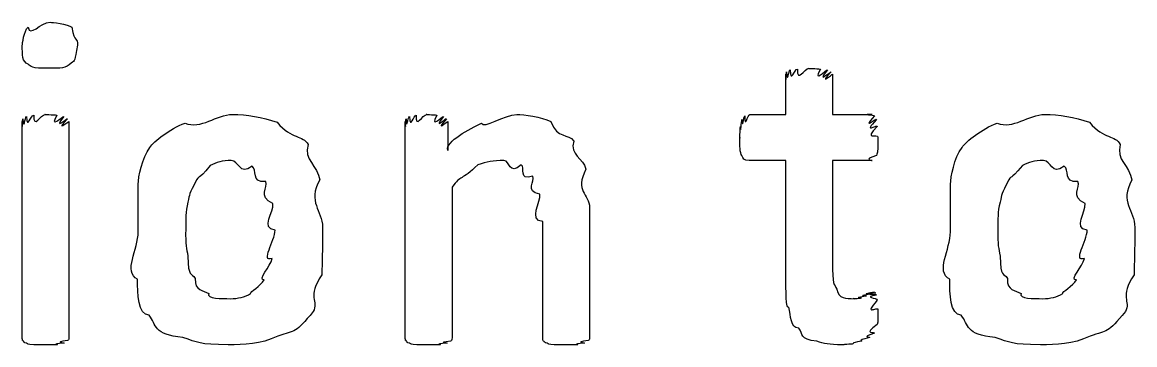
# Model space of a CAD drawing. Header units: millimetres. Extents: x 0 to 216, y 0 to 279.
# Drawn here: x 65.77 to 74.29, y 57.65 to 60.12 of the extents above; entities that cross this region are included whole.
import ezdxf

# ---------------------------------------------------------------- set-up
doc = ezdxf.new("R2010")
doc.units = ezdxf.units.MM
doc.layers.get('0').update_dxf_attribs({"linetype": 'CONTINUOUS'})

msp = doc.modelspace()

# ---------------------------------------------------------------- linework, layer by layer
at = {"color": 0}
for p, q in [((66.1942, 59.9405), (66.1942, 59.9405)), ((71.6181, 59.4113), (71.6181, 59.72)), ((71.9762, 59.72), (71.9762, 59.4113)), ((71.3422, 59.4113), (71.6181, 59.4113)), ((71.9762, 59.4113), (72.2796, 59.4113)), ((65.7698, 57.7024), (65.7698, 59.3563)), ((66.1278, 59.3563), (66.1278, 57.7024)), ((68.7035, 57.7024), (68.7035, 59.3563)), ((69.0287, 59.3563), (69.0287, 59.1358)), ((71.6181, 59.0585), (71.337, 59.0585)), ((71.6181, 58.1656), (71.6181, 59.0585)), ((72.2796, 59.0585), (71.9762, 59.0585)), ((71.9762, 59.0585), (71.9762, 58.287)), ((69.0619, 58.8546), (69.0619, 57.7024)), ((70.1146, 58.6948), (70.1146, 57.7024)), ((68.0695, 58.5459), (68.0695, 58.5459)), ((69.7562, 57.7024), (69.7562, 58.59)), ((74.2901, 58.5459), (74.2901, 58.5459)), ((67.7058, 58.5241), (67.7058, 58.5241)), ((73.9263, 58.5241), (73.9263, 58.5241)), ((72.3237, 57.9176), (72.3237, 57.9176))]:
    msp.add_line(p, q, dxfattribs=at)
for points in [[(65.7698, 59.9405), (65.7698, 59.9475), (65.7835, 60.0523), (65.8139, 60.0784)], [(65.8139, 60.0784), (65.8315, 59.9983), (65.9035, 60.1169), (65.9846, 60.1169)], [(65.9846, 60.1169), (65.9927, 60.1169), (66.1197, 60.1031), (66.1501, 60.0784)], [(66.1501, 60.0784), (66.1691, 59.9514), (66.1942, 60.0093), (66.1942, 59.9405)], [(65.8139, 59.7972), (65.7698, 59.811), (65.7698, 59.8703), (65.7698, 59.9405)], [(66.1942, 59.9405), (66.1691, 59.8152), (66.1776, 59.8276), (66.1444, 59.8029)], [(65.979, 59.7641), (65.8276, 59.7641), (65.8428, 59.775), (65.8139, 59.7972)], [(66.1444, 59.8029), (66.1074, 59.7641), (66.059, 59.7641), (65.979, 59.7641)], [(71.6181, 59.72), (71.6181, 59.6209), (71.6195, 59.7285), (71.6234, 59.7366)], [(71.6234, 59.7366), (71.6291, 59.6346), (71.64, 59.7489), (71.6509, 59.7531)], [(71.6509, 59.7531), (71.6538, 59.6427), (71.6841, 59.7588), (71.7063, 59.7588)], [(71.7063, 59.7588), (71.7021, 59.6456), (71.7614, 59.7641), (71.7945, 59.7641)], [(71.7945, 59.7641), (71.7723, 59.7641), (71.8605, 59.7613), (71.8827, 59.7588)], [(71.8827, 59.7588), (71.8192, 59.6427), (71.9268, 59.756), (71.9377, 59.7531)], [(71.9377, 59.7531), (71.8453, 59.6346), (71.961, 59.7436), (71.9653, 59.7366)], [(71.9653, 59.7366), (71.8566, 59.6209), (71.9762, 59.7228), (71.9762, 59.72)], [(65.7751, 59.3781), (65.7807, 59.279), (65.7916, 59.3908), (65.8026, 59.3947)], [(65.8026, 59.3947), (65.8054, 59.2899), (65.8357, 59.406), (65.858, 59.406)], [(65.858, 59.406), (65.8537, 59.2928), (65.913, 59.4113), (65.9462, 59.4113)], [(65.9462, 59.4113), (65.9239, 59.4113), (66.0121, 59.4085), (66.0344, 59.406)], [(66.0344, 59.406), (65.9709, 59.2899), (66.0785, 59.4018), (66.0894, 59.3947)], [(66.0894, 59.3947), (65.997, 59.279), (66.1127, 59.3852), (66.1169, 59.3781)], [(67.0168, 59.3453), (67.1354, 59.2928), (67.2592, 59.4113), (67.3806, 59.4113)], [(67.3806, 59.4113), (67.4882, 59.4113), (67.6081, 59.3908), (67.7224, 59.3506)], [(68.7091, 59.3781), (68.7105, 59.279), (68.7215, 59.3908), (68.7366, 59.3947)], [(68.7366, 59.3947), (68.7395, 59.2899), (68.767, 59.406), (68.786, 59.406)], [(68.786, 59.406), (68.7807, 59.2928), (68.8358, 59.4113), (68.8689, 59.4113)], [(68.8689, 59.4113), (68.8428, 59.4113), (68.924, 59.4085), (68.9462, 59.406)], [(68.9462, 59.406), (68.8869, 59.2899), (68.9846, 59.4018), (68.9956, 59.3947)], [(68.9956, 59.3947), (68.9088, 59.279), (69.0136, 59.3852), (69.0178, 59.3781)], [(69.2877, 59.3453), (69.299, 59.2928), (69.4655, 59.4113), (69.5579, 59.4113)], [(69.5579, 59.4113), (69.6101, 59.4113), (69.7466, 59.3919), (69.8168, 59.3563)], [(71.2819, 59.3729), (71.2833, 59.2818), (71.2957, 59.3961), (71.3038, 59.4004)], [(71.3038, 59.4004), (71.301, 59.2928), (71.3274, 59.4113), (71.3422, 59.4113)], [(72.2796, 59.4113), (72.1829, 59.4113), (72.2919, 59.4071), (72.2962, 59.4004)], [(72.2962, 59.4004), (72.1942, 59.2818), (72.3085, 59.3866), (72.3124, 59.3729)], [(73.2374, 59.3453), (73.3559, 59.2928), (73.4797, 59.4113), (73.6011, 59.4113)], [(73.6011, 59.4113), (73.7087, 59.4113), (73.8283, 59.3908), (73.9429, 59.3506)], [(65.7698, 59.3563), (65.7698, 59.2638), (65.7712, 59.37), (65.7751, 59.3781)], [(66.1169, 59.3781), (66.0079, 59.2638), (66.1278, 59.363), (66.1278, 59.3563)], [(66.7466, 59.1577), (66.7798, 59.2046), (66.8983, 59.3012), (67.0168, 59.3453)], [(67.7224, 59.3506), (67.8381, 59.2155), (67.9178, 59.2571), (67.9595, 59.1799)], [(68.7035, 59.3563), (68.7035, 59.2638), (68.7049, 59.37), (68.7091, 59.3781)], [(69.0178, 59.3781), (68.9197, 59.2638), (69.0287, 59.363), (69.0287, 59.3563)], [(69.0287, 59.1358), (69.0079, 59.2046), (69.2023, 59.3012), (69.2877, 59.3453)], [(69.8168, 59.3563), (69.8722, 59.2197), (69.9491, 59.2695), (69.9932, 59.2074)], [(71.2653, 59.2349), (71.2653, 59.2088), (71.2668, 59.2956), (71.2706, 59.3178)], [(71.2706, 59.3178), (71.272, 59.2529), (71.2777, 59.3577), (71.2819, 59.3729)], [(72.3124, 59.3729), (72.2023, 59.2529), (72.318, 59.3397), (72.318, 59.3178)], [(72.318, 59.3178), (72.2051, 59.2088), (72.3237, 59.2681), (72.3237, 59.2349)], [(72.9671, 59.1577), (73.0003, 59.2046), (73.1188, 59.3012), (73.2374, 59.3453)], [(73.9429, 59.3506), (74.0586, 59.2155), (74.1384, 59.2571), (74.1796, 59.1799)], [(71.2819, 59.0973), (71.2653, 59.1136), (71.2653, 59.1714), (71.2653, 59.2349)], [(72.3237, 59.2349), (72.3237, 59.1136), (72.3194, 59.1263), (72.3124, 59.0973)], [(66.6584, 58.8768), (66.6584, 58.9291), (66.6873, 59.0808), (66.7466, 59.1577)], [(67.9595, 59.1799), (67.9221, 59.0656), (68.0325, 59.0158), (68.0477, 58.9097)], [(69.9932, 59.2074), (69.9604, 59.0984), (70.0677, 59.0765), (70.0871, 58.9926)], [(72.8789, 58.8768), (72.8789, 58.9291), (72.9079, 59.0808), (72.9671, 59.1577)], [(74.1796, 59.1799), (74.1426, 59.0656), (74.2527, 59.0158), (74.2678, 58.9097)], [(67.3696, 59.0585), (67.3047, 59.0585), (67.2539, 59.0448), (67.2098, 59.0201)], [(67.5294, 59.0144), (67.4303, 58.94), (67.4317, 59.0585), (67.3696, 59.0585)], [(69.4588, 59.0585), (69.3759, 59.0585), (69.3265, 59.0476), (69.2602, 59.0254)], [(69.5911, 59.0254), (69.493, 58.94), (69.5096, 59.0585), (69.4588, 59.0585)], [(71.337, 59.0585), (71.29, 59.0585), (71.2957, 59.0709), (71.2819, 59.0973)], [(72.3124, 59.0973), (72.1914, 59.0585), (72.2933, 59.0585), (72.2796, 59.0585)], [(73.5902, 59.0585), (73.5252, 59.0585), (73.4741, 59.0448), (73.43, 59.0201)], [(73.75, 59.0144), (73.6505, 58.94), (73.6519, 59.0585), (73.5902, 59.0585)], [(67.2098, 59.0201), (67.1022, 58.8892), (67.134, 58.9566), (67.105, 58.9097)], [(67.6342, 58.8987), (67.5185, 58.885), (67.5735, 58.9883), (67.5294, 59.0144)], [(69.2602, 59.0254), (69.1293, 58.9001), (69.1307, 58.9499), (69.0619, 58.8546)], [(69.6793, 58.9372), (69.566, 58.9001), (69.6267, 59.0063), (69.5911, 59.0254)], [(70.0871, 58.9926), (69.9961, 58.8162), (70.1146, 58.8119), (70.1146, 58.6948)], [(73.43, 59.0201), (73.3227, 58.8892), (73.3545, 58.9566), (73.3256, 58.9097)], [(73.8547, 58.8987), (73.7387, 58.885), (73.7941, 58.9883), (73.75, 59.0144)], [(66.6584, 58.5128), (66.6584, 58.5914), (66.6584, 58.7664), (66.6584, 58.8768)], [(67.105, 58.9097), (67.0444, 58.7939), (67.0525, 58.8049), (67.0387, 58.7389)], [(67.6892, 58.728), (67.5693, 58.7858), (67.6589, 58.8504), (67.6342, 58.8987)], [(68.0477, 58.9097), (67.951, 58.7347), (68.0695, 58.6811), (68.0695, 58.5459)], [(69.7343, 58.7996), (69.6143, 58.8229), (69.7039, 58.9001), (69.6793, 58.9372)], [(72.8789, 58.5128), (72.8789, 58.5914), (72.8789, 58.7664), (72.8789, 58.8768)], [(73.3256, 58.9097), (73.2649, 58.7939), (73.273, 58.8049), (73.2592, 58.7389)], [(73.9098, 58.728), (73.7898, 58.7858), (73.8794, 58.8504), (73.8547, 58.8987)], [(74.2678, 58.9097), (74.1715, 58.7347), (74.2901, 58.6811), (74.2901, 58.5459)], [(69.7562, 58.59), (69.6405, 58.5982), (69.748, 58.747), (69.7343, 58.7996)], [(67.0387, 58.7389), (67.0183, 58.6645), (67.0221, 58.608), (67.0221, 58.535)], [(67.7058, 58.5241), (67.5915, 58.5403), (67.7002, 58.6645), (67.6892, 58.728)], [(73.2592, 58.7389), (73.2384, 58.6645), (73.2427, 58.608), (73.2427, 58.535)], [(73.9263, 58.5241), (73.8117, 58.5403), (73.9207, 58.6645), (73.9098, 58.728)], [(67.0221, 58.535), (67.0183, 58.3999), (67.0278, 58.3918), (67.0387, 58.3255)], [(68.0695, 58.5459), (68.0695, 58.3487), (68.0667, 58.2923), (68.0642, 58.1822)], [(73.2427, 58.535), (73.2384, 58.3999), (73.2483, 58.3918), (73.2592, 58.3255)], [(74.2901, 58.5459), (74.2901, 58.3487), (74.2872, 58.2923), (74.2844, 58.1822)], [(66.6531, 58.1491), (66.5399, 58.2055), (66.6584, 58.3766), (66.6584, 58.5128)], [(67.6836, 58.3089), (67.5915, 58.2718), (67.7058, 58.4468), (67.7058, 58.5241)], [(72.8733, 58.1491), (72.7604, 58.2055), (72.8789, 58.3766), (72.8789, 58.5128)], [(73.9041, 58.3089), (73.8117, 58.2718), (73.9263, 58.4468), (73.9263, 58.5241)], [(67.0387, 58.3255), (67.0401, 58.1547), (67.0676, 58.2055), (67.0941, 58.1547)], [(67.6233, 58.1434), (67.5651, 58.1434), (67.6727, 58.2454), (67.6836, 58.3089)], [(71.9762, 58.287), (71.9737, 58.0954), (71.9875, 58.1187), (72.0094, 58.0718)], [(73.2592, 58.3255), (73.2607, 58.1547), (73.2882, 58.2055), (73.3143, 58.1547)], [(73.8434, 58.1434), (73.7856, 58.1434), (73.8932, 58.2454), (73.9041, 58.3089)], [(66.7413, 57.8735), (66.6542, 57.875), (66.6531, 58.0415), (66.6531, 58.1491)], [(67.0941, 58.1547), (67.0913, 58.0552), (67.1544, 58.0679), (67.1985, 58.039)], [(67.5185, 58.039), (67.51, 58.0513), (67.5968, 58.0993), (67.6233, 58.1434)], [(68.0642, 58.1822), (67.9482, 58.014), (68.042, 57.9808), (67.9979, 57.9011)], [(71.64, 57.9342), (71.6181, 57.9039), (71.6181, 58.0775), (71.6181, 58.1656)], [(72.9615, 57.8735), (72.8747, 57.875), (72.8733, 58.0415), (72.8733, 58.1491)], [(73.3143, 58.1547), (73.3118, 58.0552), (73.375, 58.0679), (73.4191, 58.039)], [(73.7387, 58.039), (73.7306, 58.0513), (73.8173, 58.0993), (73.8434, 58.1434)], [(74.2844, 58.1822), (74.1687, 58.014), (74.2625, 57.9808), (74.2184, 57.9011)], [(67.1985, 58.039), (67.1795, 58.0002), (67.298, 58.0002), (67.364, 58.0002)], [(67.364, 58.0002), (67.4218, 58.0002), (67.4744, 58.0125), (67.5185, 58.039)], [(72.0094, 58.0718), (72.0217, 58.0002), (72.0781, 58.0002), (72.1416, 58.0002)], [(72.2355, 58.0224), (72.161, 58.0224), (72.2602, 58.0348), (72.2683, 58.039)], [(72.2683, 58.039), (72.1801, 58.0334), (72.2877, 58.0499), (72.2962, 58.0499)], [(72.2962, 58.0499), (72.1914, 58.0334), (72.3029, 58.0471), (72.3071, 58.0443)], [(72.3071, 58.0443), (72.1981, 58.0291), (72.3124, 58.039), (72.3124, 58.0277)], [(72.3124, 58.0277), (72.2023, 58.0111), (72.318, 58.0072), (72.318, 57.9893)], [(73.4191, 58.039), (73.4, 58.0002), (73.5182, 58.0002), (73.5845, 58.0002)], [(73.5845, 58.0002), (73.6424, 58.0002), (73.6946, 58.0125), (73.7387, 58.039)], [(72.1416, 58.0002), (72.106, 58.0002), (72.1815, 58.0016), (72.1967, 58.0058)], [(72.1967, 58.0058), (72.136, 58.0111), (72.2242, 58.0182), (72.2355, 58.0224)], [(72.318, 57.9893), (72.2051, 57.857), (72.3237, 57.9466), (72.3237, 57.9176)], [(67.0003, 57.7024), (66.7713, 57.7247), (66.7992, 57.7991), (66.7413, 57.8735)], [(67.9979, 57.9011), (67.86, 57.7356), (67.8628, 57.7578), (67.7277, 57.7137)], [(71.7173, 57.7744), (71.6509, 57.7755), (71.658, 57.8707), (71.64, 57.9342)], [(72.3237, 57.9176), (72.3237, 57.7797), (72.3209, 57.8309), (72.318, 57.8019)], [(73.2208, 57.7024), (72.9918, 57.7247), (73.0194, 57.7991), (72.9615, 57.8735)], [(74.2184, 57.9011), (74.0805, 57.7356), (74.0833, 57.7578), (73.9482, 57.7137)], [(71.8552, 57.6749), (71.7201, 57.6873), (71.7532, 57.7303), (71.7173, 57.7744)], [(72.318, 57.8019), (72.1981, 57.7204), (72.3071, 57.7494), (72.2962, 57.7356)], [(65.7751, 57.6806), (65.7698, 57.6763), (65.7698, 57.6943), (65.7698, 57.7024)], [(66.1278, 57.7024), (66.125, 57.6763), (66.124, 57.6873), (66.1169, 57.6806)], [(67.3474, 57.6474), (67.1216, 57.6474), (67.1174, 57.6654), (67.0003, 57.7024)], [(67.7277, 57.7137), (67.5915, 57.6474), (67.4688, 57.6474), (67.3474, 57.6474)], [(68.7091, 57.6806), (68.7035, 57.6763), (68.7035, 57.6943), (68.7035, 57.7024)], [(69.0619, 57.7024), (69.0591, 57.6721), (69.0577, 57.682), (69.0506, 57.6749)], [(69.7618, 57.6749), (69.7576, 57.6721), (69.7562, 57.6915), (69.7562, 57.7024)], [(70.1146, 57.7024), (70.1146, 57.6763), (70.1104, 57.6873), (70.1036, 57.6806)], [(72.2574, 57.7024), (72.1431, 57.6721), (72.2189, 57.682), (72.1967, 57.6749)], [(72.2962, 57.7356), (72.1801, 57.6943), (72.2753, 57.7137), (72.2574, 57.7024)], [(73.5679, 57.6474), (73.3418, 57.6474), (73.3379, 57.6654), (73.2208, 57.7024)], [(73.9482, 57.7137), (73.8117, 57.6474), (73.6893, 57.6474), (73.5679, 57.6474)], [(65.8026, 57.6584), (65.7807, 57.6612), (65.7821, 57.6721), (65.7751, 57.6806)], [(65.858, 57.6474), (65.8054, 57.6502), (65.8163, 57.6545), (65.8026, 57.6584)], [(65.9462, 57.6474), (65.8537, 57.6474), (65.8827, 57.6474), (65.858, 57.6474)], [(66.0344, 57.6474), (65.9239, 57.6474), (65.9818, 57.6474), (65.9462, 57.6474)], [(66.0894, 57.6584), (65.9709, 57.6502), (66.059, 57.6502), (66.0344, 57.6474)], [(66.1169, 57.6806), (65.997, 57.6612), (66.1031, 57.6654), (66.0894, 57.6584)], [(68.7366, 57.6584), (68.7144, 57.6612), (68.7158, 57.6721), (68.7091, 57.6806)], [(68.7917, 57.6474), (68.7395, 57.6502), (68.7504, 57.6545), (68.7366, 57.6584)], [(68.8799, 57.6474), (68.7874, 57.6474), (68.8164, 57.6474), (68.7917, 57.6474)], [(68.9681, 57.6474), (68.858, 57.6474), (68.9158, 57.6474), (68.8799, 57.6474)], [(69.0231, 57.6584), (68.9046, 57.6502), (68.9928, 57.6502), (68.9681, 57.6474)], [(69.0506, 57.6749), (68.931, 57.6612), (69.0369, 57.6654), (69.0231, 57.6584)], [(69.7893, 57.6584), (69.7689, 57.6612), (69.7689, 57.6711), (69.7618, 57.6749)], [(69.8444, 57.6474), (69.795, 57.6502), (69.8031, 57.6545), (69.7893, 57.6584)], [(69.9382, 57.6474), (69.8419, 57.6474), (69.8694, 57.6474), (69.8444, 57.6474)], [(70.0207, 57.6474), (69.9121, 57.6474), (69.9714, 57.6474), (69.9382, 57.6474)], [(70.0761, 57.6584), (69.9604, 57.6502), (70.0458, 57.6502), (70.0207, 57.6474)], [(70.1036, 57.6806), (69.9851, 57.6612), (70.0899, 57.6654), (70.0761, 57.6584)], [(72.0478, 57.6474), (71.9487, 57.6474), (71.9102, 57.6559), (71.8552, 57.6749)], [(72.1251, 57.6531), (72.0478, 57.6474), (72.0729, 57.6474), (72.0478, 57.6474)], [(72.1967, 57.6749), (72.099, 57.6584), (72.1501, 57.6598), (72.1251, 57.6531)]]:
    msp.add_open_spline(points, degree=3, dxfattribs=at)

doc.saveas('drawing.dxf')
